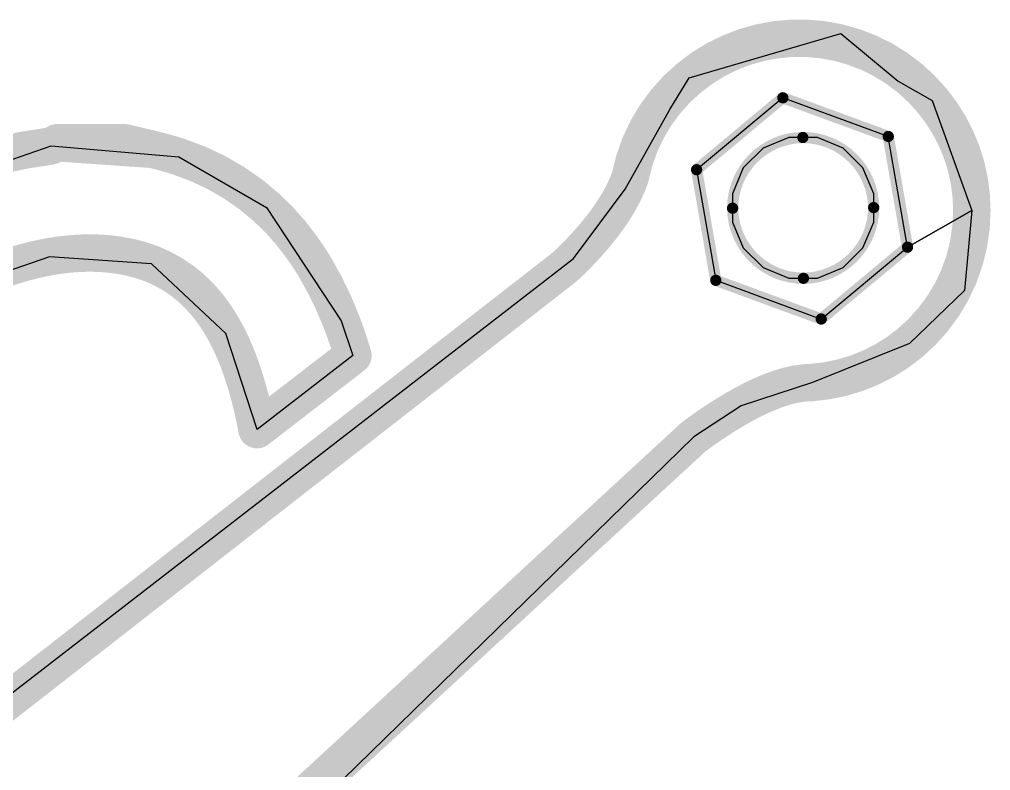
# Model space of a CAD drawing. Header units: millimetres. Extents: x 34 to 168, y 52 to 77.
# Drawn here: x 43.399 to 45.992, y 66.408 to 68.415 of the extents above; entities that cross this region are included whole.
import ezdxf

# ---------------------------------------------------------------- set-up
doc = ezdxf.new("R2010")
doc.units = ezdxf.units.MM
doc.layers.add('TopOverlay', color=2, linetype='Continuous')

msp = doc.modelspace()

# ---------------------------------------------------------------- linework, layer by layer
at = {"layer": 'TopOverlay'}
for p, q in [((45.18770744, 68.25836742), (45.593, 68.3768)), ((45.593, 68.3768), (45.7454, 68.2498)), ((45.1358, 68.1736), (45.18770744, 68.25836742)), ((45.7454, 68.2498), (45.8361923, 68.19803988)), ((45.43774504, 68.20528141999999), (45.20754484, 68.01318121999999)), ((45.71932944, 68.10200502), (45.43774504, 68.20528141999999)), ((45.8361923, 68.19803988), (45.94246844, 67.90416442)), ((45.01714644, 67.96114931999999), (45.1358, 68.1736)), ((45.45399088, 68.09920848), (45.38502988, 68.0706411)), ((45.49131363999999, 68.09920848), (45.45399088, 68.09920848)), ((45.49301798, 68.09920848), (45.49131363999999, 68.09920848)), ((45.53027724, 68.09920848), (45.49301798, 68.09920848)), ((45.49301798, 68.09920848), (45.49301798, 68.09920848)), ((45.59912648, 68.07068936), (45.53027724, 68.09920848)), ((45.77071364, 67.80642522), (45.71932944, 68.10200502)), ((42.97244644, 67.89908442), (43.48395164, 68.07700634)), ((43.48395164, 68.07700634), (43.82478662, 68.04787254)), ((45.38502988, 68.0706411), (45.33224868, 68.01785989999999)), ((45.65182132, 68.01799452), (45.59912648, 68.07068936)), ((43.82478662, 68.04787254), (44.05951818, 67.91201556)), ((45.33224868, 68.01785989999999), (45.30368384, 67.9488989)), ((45.68034043999999, 67.94914528), (45.65182132, 68.01799452)), ((45.20754484, 68.01318121999999), (45.25875124, 67.71772842)), ((44.87921174, 67.7764583), (45.01714644, 67.96114931999999)), ((45.30368384, 67.9488989), (45.30368384, 67.91157867999999)), ((45.68034043999999, 67.91188602), (45.68034043999999, 67.94914528)), ((44.05951818, 67.91201556), (44.25811823999999, 67.60988001999999)), ((45.68034043999999, 67.91069222), (45.68034043999999, 67.91188602)), ((45.30368384, 67.91157867999999), (45.30368384, 67.91157867999999)), ((45.30368384, 67.91157867999999), (45.30368384, 67.91041281999999)), ((45.30368384, 67.91041281999999), (45.30368384, 67.87316625999999)), ((45.68034043999999, 67.87338978), (45.68034043999999, 67.91069222)), ((45.68034043999999, 67.91069222), (45.68034043999999, 67.91069222)), ((45.94246844, 67.90416442), (45.77071364, 67.80642522)), ((45.77071364, 67.80642522), (45.94247098, 67.90416442)), ((45.94247098, 67.90416442), (45.92319999999999, 67.691)), ((45.30368384, 67.87316625999999), (45.33219026, 67.80434242)), ((45.65179084, 67.80446434), (45.68034043999999, 67.87338978)), ((45.33219026, 67.80434242), (45.38486224, 67.75167044)), ((45.54033564, 67.61442662), (45.77071364, 67.80642522)), ((45.59903758, 67.75171107999999), (45.65179084, 67.80446434)), ((42.77783164, 66.15054334), (44.87921174, 67.7764583)), ((43.47941774, 67.78071788), (43.19728978, 67.68287708)), ((43.75250076, 67.76175932), (43.47941774, 67.78071788)), ((43.95093826, 67.57597609999999), (43.75250076, 67.76175932)), ((45.38486224, 67.75167044), (45.45368608, 67.72316402)), ((45.53011214, 67.72316402), (45.59903758, 67.75171107999999)), ((45.25875124, 67.71772842), (45.54033564, 67.61442662)), ((45.45368608, 67.72316402), (45.49093264, 67.72316402)), ((45.49093264, 67.72316402), (45.49093264, 67.72316402)), ((45.49093264, 67.72316402), (45.49281224, 67.72316402)), ((45.49281224, 67.72316402), (45.53011214, 67.72316402)), ((45.92319999999999, 67.691), (45.77597144, 67.54945088)), ((44.25811823999999, 67.60988001999999), (44.28986824, 67.51689062)), ((44.03388704, 67.31905001999999), (43.95093826, 67.57597609999999)), ((45.77597144, 67.54945088), (45.51661204, 67.44495782)), ((44.28986824, 67.51689062), (44.03388704, 67.31905001999999)), ((45.51661204, 67.44495782), (45.3261603, 67.38227316)), ((45.3261603, 67.38227316), (45.20000104, 67.30000002)), ((45.20000104, 67.30000002), (43.12890789999999, 65.27772822))]:
    msp.add_line(p, q, dxfattribs=at)
for points, const_width in [([(45.18770744, 68.25836488, -0.4144898367306477), (45.8361923, 68.19803988)], 0.0999998), ([(45.03045604, 67.99413122, -0.1730033088149942), (45.18770744, 68.25836742)], 0.0999998), ([(45.83619484, 68.19804242, -0.1759542203522318), (45.94246844, 67.90416442)], 0.0999998), ([(43.28080752, 68.03317864, -0.04339399902588973), (43.47788104, 68.07561442)], 0.0999998), ([(43.48198568, 68.07642213999999, -0.03353968328013491), (43.47788358, 68.07561442)], 0.0999998), ([(43.48395164, 68.07700888, -0.01446706197712661), (43.48198568, 68.07642213999999)], 0.0999998), ([(43.48586172, 68.0776896, -0.012819615802084), (43.48395164, 68.07700634)], 0.0999998), ([(43.48771846, 68.07845668, -0.01113289654962448), (43.48586172, 68.07769214)], 0.0999998), ([(43.48952186, 68.0792898, -0.009431068064329933), (43.48771846, 68.07845668)], 0.0999998), ([(43.49126938, 68.08016864, -0.007722331794364457), (43.48951932, 68.07928726)], 0.0999998), ([(43.49297118, 68.08108811999999, -0.006000459943974448), (43.49127192, 68.08017118)], 0.0999998), ([(43.49621983999999, 68.08295502, -0.006687669695861434), (43.49296864, 68.08108557999999)], 0.0999998), ([(43.75509664, 68.06756261999999, -0.02292664421087376), (43.82478915999999, 68.04787254)], 0.0999998), ([(43.82478662, 68.04787254, -0.1056665316449101), (44.05951818, 67.91201556)], 0.0999998), ([(45.30368384, 67.91041281999999, -0.4103225223430456), (45.49131363999999, 68.09920848)], 0.02999994), ([(45.49131363999999, 68.09921102, -0.4114191437117658), (45.68034043999999, 67.91188602)], 0.02999994), ([(45.03045857999999, 67.99413122, -0.02661962269948131), (45.01714644, 67.96114931999999)], 0.0999998), ([(45.0171439, 67.96114931999999, -0.02125930713248748), (45.00043832, 67.9289726)], 0.0999998), ([(45.00043832, 67.92897513999999, -0.01714887712528757), (44.98123592, 67.89803031999999)], 0.0999998), ([(44.05951818, 67.91201556, -0.05116974430958707), (44.1512579, 67.80911254)], 0.0999998), ([(44.98123846, 67.89803031999999, -0.01401282816787235), (44.9604384, 67.86873396)], 0.0999998), ([(45.94247098, 67.90416442, -0.2236946608840495), (45.77597398, 67.54945341999999)], 0.0999998), ([(44.96043586, 67.86873142, -0.01160948720890258), (44.9389373, 67.84150516)], 0.0999998), ([(45.49281224, 67.72316402, -0.410429506527676), (45.30368384, 67.91041281999999)], 0.02999994), ([(45.68034043999999, 67.91188602, -0.4109317109886546), (45.49281224, 67.72316402)], 0.02999994), ([(44.9389373, 67.8415077, -0.02500286130756592), (44.87921174, 67.77645575999999)], 0.0999998), ([(43.47941774, 67.78072042, -0.02490547445522309), (43.542458, 67.78886365999999)], 0.0999998), ([(43.54245546, 67.78886365999999, -0.02707439589178364), (43.60336212, 67.79034193999999)], 0.0999998), ([(43.60336212, 67.79034193999999, -0.0284324068627955), (43.66241204, 67.78519082)], 0.0999998), ([(43.66241204, 67.78518828, -0.05753841696263393), (43.75250076, 67.76175932)], 0.0999998), ([(44.1512579, 67.80911254, -0.02322023215824581), (44.19092254, 67.74873674)], 0.0999998), ([(43.34580104, 67.74432476, -0.01948009720367042), (43.41395686, 67.76588428)], 0.0999998), ([(43.4139594, 67.76588174, -0.02226821202684939), (43.47941774, 67.78071788)], 0.0999998), ([(43.75250076, 67.76175932, -0.1272888284490812), (43.8964705, 67.65742881999999)], 0.0999998), ([(44.87921174, 67.7764583, -0.0122260510950128), (44.85235377999999, 67.75115482)], 0.0999998), ([(44.19092254, 67.74873674, -0.04053423737779016), (44.25811823999999, 67.60988001999999)], 0.0999998), ([(43.8964705, 67.65742881999999, -0.02747975270145443), (43.9251344, 67.61917134)], 0.0999998), ([(43.9251344, 67.61917134, -0.02475055149418869), (43.95093826, 67.57597609999999)], 0.0999998), ([(44.26164376, 67.60074618, -0.004803164972218322), (44.26843064, 67.5823642)], 0.0999998), ([(43.95093826, 67.57597609999999, -0.02192672147438561), (43.97391764, 67.527805)], 0.0999998), ([(43.9739151, 67.527805, -0.01921722058050893), (43.99411064, 67.47462501999999)], 0.0999998), ([(44.28106206, 67.54515828, -0.0047077697391005), (44.28986824, 67.51689062)], 0.0999998), ([(45.77597144, 67.54945088, -0.1564752534162853), (45.51661204, 67.44495528)], 0.0999998), ([(43.99411064, 67.47462501999999, -0.02624872888785037), (44.02415884, 67.36697982)], 0.0999998), ([(45.39323916, 67.41539983999999, -0.01872542755466108), (45.42749868, 67.42855958)], 0.0999998), ([(45.42749868, 67.42856212, -0.05745605579050803), (45.49390698, 67.44376402)], 0.0999998), ([(45.49533446, 67.44379196, -0.007388490068663127), (45.49390443999999, 67.44376402)], 0.0999998), ([(45.51343196, 67.44462254, -0.0132951433491025), (45.51691684, 67.44468096)], 0.0999998), ([(45.3261603, 67.38227316, -0.0115532755620735), (45.35922094, 67.39968232)], 0.0999998), ([(45.35922094, 67.39968486, -0.01454481700579706), (45.39323662, 67.41540238)], 0.0999998), ([(45.29476082, 67.36403342, -0.009363672759366864), (45.3261603, 67.38227316)], 0.0999998), ([(44.02415884, 67.36697982, -0.01024513317760965), (44.03388704, 67.31905001999999)], 0.0999998), ([(45.20000104, 67.30000002, -0.01651381497116148), (45.26573624, 67.34582162)], 0.0999998), ([(45.26573624, 67.34582162, -0.007725494242886709), (45.29476082, 67.36403342)], 0.0999998)]:
    msp.add_lwpolyline(points, format="xyb", dxfattribs=dict(at, const_width=const_width))
for points, const_width in [([(45.16270876, 68.25836742, 1), (45.21270612, 68.25836742, 1)], 0.0499999), ([(45.16270876, 68.25836488, 1), (45.21270612, 68.25836488, 1)], 0.0499999), ([(45.81119362, 68.19803988, 1), (45.86119098, 68.19803988, 1)], 0.0499999), ([(45.81119615999999, 68.19804242, 1), (45.86119352, 68.19804242, 1)], 0.0499999), ([(45.43024441999999, 68.20528141999999, 1), (45.44524566, 68.20528141999999, 1)], 0.0149987), ([(45.43024441999999, 68.20528141999999, 1), (45.44524566, 68.20528141999999, 1)], 0.0149987), ([(43.45288236, 68.07561442, 1), (43.50287972, 68.07561442, 1)], 0.0499999), ([(43.4528849, 68.07561442, 1), (43.50288226, 68.07561442, 1)], 0.0499999), ([(43.456987, 68.07642213999999, 1), (43.50698436, 68.07642213999999, 1)], 0.0499999), ([(43.456987, 68.07642213999999, 1), (43.50698436, 68.07642213999999, 1)], 0.0499999), ([(43.45895296, 68.07700888, 1), (43.50895032, 68.07700888, 1)], 0.0499999), ([(43.45895296, 68.07700634, 1), (43.50895032, 68.07700634, 1)], 0.0499999), ([(43.46086304, 68.07769214, 1), (43.5108604, 68.07769214, 1)], 0.0499999), ([(43.46086304, 68.0776896, 1), (43.5108604, 68.0776896, 1)], 0.0499999), ([(43.46271978, 68.07845668, 1), (43.51271714, 68.07845668, 1)], 0.0499999), ([(43.46271978, 68.07845668, 1), (43.51271714, 68.07845668, 1)], 0.0499999), ([(43.46452064, 68.07928726, 1), (43.514518, 68.07928726, 1)], 0.0499999), ([(43.46452318, 68.0792898, 1), (43.51452054, 68.0792898, 1)], 0.0499999), ([(43.4662707, 68.08016864, 1), (43.51626805999999, 68.08016864, 1)], 0.0499999), ([(43.46627324, 68.08017118, 1), (43.5162706, 68.08017118, 1)], 0.0499999), ([(43.46796996, 68.08108557999999, 1), (43.51796732, 68.08108557999999, 1)], 0.0499999), ([(43.46797249999999, 68.08108811999999, 1), (43.51796986, 68.08108811999999, 1)], 0.0499999), ([(43.47122116, 68.08295502, 1), (43.52121852, 68.08295502, 1)], 0.0499999), ([(43.47122116, 68.08295502, 1), (43.52121852, 68.08295502, 1)], 0.0499999), ([(43.47164026, 68.0831633, 1), (43.52163762, 68.0831633, 1)], 0.0499999), ([(43.47164026, 68.0831633, 1), (43.52163762, 68.0831633, 1)], 0.0499999), ([(43.47205936, 68.08337666, 1), (43.52205671999999, 68.08337666, 1)], 0.0499999), ([(43.47205936, 68.08337666, 1), (43.52205671999999, 68.08337666, 1)], 0.0499999), ([(43.47247846, 68.08359764, 1), (43.52247582, 68.08359764, 1)], 0.0499999), ([(43.47247846, 68.08359764, 1), (43.52247582, 68.08359764, 1)], 0.0499999), ([(43.47289502, 68.08382116, 1), (43.52289237999999, 68.08382116, 1)], 0.0499999), ([(43.47289502, 68.08382116, 1), (43.52289237999999, 68.08382116, 1)], 0.0499999), ([(43.47331412, 68.08404722, 1), (43.52331148, 68.08404722, 1)], 0.0499999), ([(43.47331412, 68.08404722, 1), (43.52331148, 68.08404722, 1)], 0.0499999), ([(43.47373068, 68.08427836, 1), (43.52372803999999, 68.08427836, 1)], 0.0499999), ([(43.47373068, 68.08427836, 1), (43.52372803999999, 68.08427836, 1)], 0.0499999), ([(43.47414724, 68.0845095, 1), (43.5241446, 68.0845095, 1)], 0.0499999), ([(43.47414724, 68.0845095, 1), (43.5241446, 68.0845095, 1)], 0.0499999), ([(43.47456125999999, 68.08474317999999, 1), (43.52455862, 68.08474317999999, 1)], 0.0499999), ([(43.47456125999999, 68.08474317999999, 1), (43.52455862, 68.08474317999999, 1)], 0.0499999), ([(43.47538676, 68.08521562, 1), (43.52538412, 68.08521562, 1)], 0.0499999), ([(43.47538676, 68.08521562, 1), (43.52538412, 68.08521562, 1)], 0.0499999), ([(43.47538676, 68.08521562, 1), (43.52538412, 68.08521562, 1)], 0.0499999), ([(43.65516796, 68.08521562, 1), (43.70516532, 68.08521562, 1)], 0.0499999), ([(43.65516796, 68.08521562, 1), (43.70516532, 68.08521562, 1)], 0.0499999), ([(43.73009795999999, 68.06756261999999, 1), (43.78009532, 68.06756261999999, 1)], 0.0499999), ([(43.73009795999999, 68.06756261999999, 1), (43.78009532, 68.06756261999999, 1)], 0.0499999), ([(43.73009795999999, 68.06756261999999, 1), (43.78009532, 68.06756261999999, 1)], 0.0499999), ([(43.79978793999999, 68.04787254, 1), (43.8497853, 68.04787254, 1)], 0.0499999), ([(43.79979048, 68.04787254, 1), (43.84978784, 68.04787254, 1)], 0.0499999), ([(45.48381302, 68.09921102, 1), (45.49881426, 68.09921102, 1)], 0.0149987), ([(45.48381302, 68.09920848, 1), (45.49881426, 68.09920848, 1)], 0.0149987), ([(45.71182882, 68.10200502, 1), (45.72683006, 68.10200502, 1)], 0.0149987), ([(45.71182882, 68.10200502, 1), (45.72683006, 68.10200502, 1)], 0.0149987), ([(45.00545735999999, 67.99413122, 1), (45.05545472, 67.99413122, 1)], 0.0499999), ([(45.0054599, 67.99413122, 1), (45.05545726, 67.99413122, 1)], 0.0499999), ([(45.20004422, 68.01318121999999, 1), (45.21504546, 68.01318121999999, 1)], 0.0149987), ([(45.20004422, 68.01318121999999, 1), (45.21504546, 68.01318121999999, 1)], 0.0149987), ([(44.99214522, 67.96114931999999, 1), (45.04214258, 67.96114931999999, 1)], 0.0499999), ([(44.99214775999999, 67.96114931999999, 1), (45.04214512, 67.96114931999999, 1)], 0.0499999), ([(44.97543964, 67.92897513999999, 1), (45.025437, 67.92897513999999, 1)], 0.0499999), ([(44.97543964, 67.9289726, 1), (45.025437, 67.9289726, 1)], 0.0499999), ([(44.03451949999999, 67.91201556, 1), (44.08451686, 67.91201556, 1)], 0.0499999), ([(44.03451949999999, 67.91201556, 1), (44.08451686, 67.91201556, 1)], 0.0499999), ([(44.95623724, 67.89803031999999, 1), (45.0062346, 67.89803031999999, 1)], 0.0499999), ([(44.95623978, 67.89803031999999, 1), (45.00623714, 67.89803031999999, 1)], 0.0499999), ([(45.91746976, 67.90416442, 1), (45.96746711999999, 67.90416442, 1)], 0.0499999), ([(45.9174723, 67.90416442, 1), (45.96746966, 67.90416442, 1)], 0.0499999), ([(44.93543718, 67.86873142, 1), (44.98543454, 67.86873142, 1)], 0.0499999), ([(44.93543972, 67.86873396, 1), (44.98543708, 67.86873396, 1)], 0.0499999), ([(45.29618322, 67.91041281999999, 1), (45.31118446, 67.91041281999999, 1)], 0.0149987), ([(45.29618322, 67.91041281999999, 1), (45.31118446, 67.91041281999999, 1)], 0.0149987), ([(45.67283982, 67.91188602, 1), (45.68784106, 67.91188602, 1)], 0.0149987), ([(45.67283982, 67.91188602, 1), (45.68784106, 67.91188602, 1)], 0.0149987), ([(44.91393862, 67.8415077, 1), (44.96393598, 67.8415077, 1)], 0.0499999), ([(44.91393862, 67.84150516, 1), (44.96393598, 67.84150516, 1)], 0.0499999), ([(43.51745678, 67.78886365999999, 1), (43.56745414, 67.78886365999999, 1)], 0.0499999), ([(43.51745932, 67.78886365999999, 1), (43.56745668, 67.78886365999999, 1)], 0.0499999), ([(43.57836344, 67.79034193999999, 1), (43.6283608, 67.79034193999999, 1)], 0.0499999), ([(43.57836344, 67.79034193999999, 1), (43.6283608, 67.79034193999999, 1)], 0.0499999), ([(43.63741336, 67.78519082, 1), (43.68741072, 67.78519082, 1)], 0.0499999), ([(43.63741336, 67.78518828, 1), (43.68741072, 67.78518828, 1)], 0.0499999), ([(44.12625921999999, 67.80911254, 1), (44.17625658, 67.80911254, 1)], 0.0499999), ([(44.12625921999999, 67.80911254, 1), (44.17625658, 67.80911254, 1)], 0.0499999), ([(43.38895818, 67.76588428, 1), (43.43895553999999, 67.76588428, 1)], 0.0499999), ([(43.38896072, 67.76588174, 1), (43.43895808, 67.76588174, 1)], 0.0499999), ([(43.45441906, 67.78072042, 1), (43.50441642, 67.78072042, 1)], 0.0499999), ([(43.45441906, 67.78071788, 1), (43.50441642, 67.78071788, 1)], 0.0499999), ([(43.72750208, 67.76175932, 1), (43.77749944, 67.76175932, 1)], 0.0499999), ([(43.72750208, 67.76175932, 1), (43.77749944, 67.76175932, 1)], 0.0499999), ([(44.85421306, 67.7764583, 1), (44.90421042, 67.7764583, 1)], 0.0499999), ([(44.85421306, 67.77645575999999, 1), (44.90421042, 67.77645575999999, 1)], 0.0499999), ([(45.76321301999999, 67.80642522, 1), (45.77821426, 67.80642522, 1)], 0.0149987), ([(45.76321301999999, 67.80642522, 1), (45.77821426, 67.80642522, 1)], 0.0149987), ([(44.16592386, 67.74873674, 1), (44.21592122, 67.74873674, 1)], 0.0499999), ([(44.16592386, 67.74873674, 1), (44.21592122, 67.74873674, 1)], 0.0499999), ([(44.82735255999999, 67.75115482, 1), (44.87734992, 67.75115482, 1)], 0.0499999), ([(44.8273551, 67.75115482, 1), (44.87735246, 67.75115482, 1)], 0.0499999), ([(45.25125062, 67.71772842, 1), (45.26625186, 67.71772842, 1)], 0.0149987), ([(45.25125062, 67.71772842, 1), (45.26625186, 67.71772842, 1)], 0.0149987), ([(45.48531162, 67.72316402, 1), (45.50031285999999, 67.72316402, 1)], 0.0149987), ([(45.48531162, 67.72316402, 1), (45.50031285999999, 67.72316402, 1)], 0.0149987), ([(43.87147182, 67.65742881999999, 1), (43.92146918, 67.65742881999999, 1)], 0.0499999), ([(43.87147182, 67.65742881999999, 1), (43.92146918, 67.65742881999999, 1)], 0.0499999), ([(43.90013571999999, 67.61917134, 1), (43.95013308, 67.61917134, 1)], 0.0499999), ([(43.90013571999999, 67.61917134, 1), (43.95013308, 67.61917134, 1)], 0.0499999), ([(44.23311956, 67.60988001999999, 1), (44.28311692, 67.60988001999999, 1)], 0.0499999), ([(44.23311956, 67.60988001999999, 1), (44.28311692, 67.60988001999999, 1)], 0.0499999), ([(44.23664508, 67.60074618, 1), (44.28664243999999, 67.60074618, 1)], 0.0499999), ([(44.23664508, 67.60074618, 1), (44.28664243999999, 67.60074618, 1)], 0.0499999), ([(44.24343196, 67.5823642, 1), (44.29342931999999, 67.5823642, 1)], 0.0499999), ([(44.24343196, 67.5823642, 1), (44.29342931999999, 67.5823642, 1)], 0.0499999), ([(45.53283502, 67.61442662, 1), (45.54783626, 67.61442662, 1)], 0.0149987), ([(45.53283502, 67.61442662, 1), (45.54783626, 67.61442662, 1)], 0.0149987), ([(43.92593958, 67.57597609999999, 1), (43.97593694, 67.57597609999999, 1)], 0.0499999), ([(43.92593958, 67.57597609999999, 1), (43.97593694, 67.57597609999999, 1)], 0.0499999), ([(44.24989118, 67.56383235999999, 1), (44.29988854, 67.56383235999999, 1)], 0.0499999), ([(44.24989118, 67.56383235999999, 1), (44.29988854, 67.56383235999999, 1)], 0.0499999), ([(44.60101316, 67.57487628, 1), (44.65101052, 67.57487628, 1)], 0.0499999), ([(44.60101316, 67.57487628, 1), (44.65101052, 67.57487628, 1)], 0.0499999), ([(43.94891642, 67.527805, 1), (43.99891378, 67.527805, 1)], 0.0499999), ([(43.94891896, 67.527805, 1), (43.99891632, 67.527805, 1)], 0.0499999), ([(44.25606338, 67.54515828, 1), (44.30606074, 67.54515828, 1)], 0.0499999), ([(44.25606338, 67.54515828, 1), (44.30606074, 67.54515828, 1)], 0.0499999), ([(45.75097276, 67.54945088, 1), (45.80097012, 67.54945088, 1)], 0.0499999), ([(45.7509753, 67.54945341999999, 1), (45.80097266, 67.54945341999999, 1)], 0.0499999), ([(44.26486956, 67.51689062, 1), (44.31486692, 67.51689062, 1)], 0.0499999), ([(44.26486956, 67.51689062, 1), (44.31486692, 67.51689062, 1)], 0.0499999), ([(44.26486956, 67.51689062, 1), (44.31486692, 67.51689062, 1)], 0.0499999), ([(43.96911196, 67.47462501999999, 1), (44.01910932, 67.47462501999999, 1)], 0.0499999), ([(43.96911196, 67.47462501999999, 1), (44.01910932, 67.47462501999999, 1)], 0.0499999), ([(45.4025, 67.42856212, 1), (45.45249736, 67.42856212, 1)], 0.0499999), ([(45.4025, 67.42855958, 1), (45.45249736, 67.42855958, 1)], 0.0499999), ([(45.46890576, 67.44376402, 1), (45.51890312, 67.44376402, 1)], 0.0499999), ([(45.4689083, 67.44376402, 1), (45.51890565999999, 67.44376402, 1)], 0.0499999), ([(45.47033578, 67.44379196, 1), (45.52033314, 67.44379196, 1)], 0.0499999), ([(45.47033832, 67.44379196, 1), (45.52033568, 67.44379196, 1)], 0.0499999), ([(45.47234238, 67.44386816, 1), (45.52233974, 67.44386816, 1)], 0.0499999), ([(45.47234238, 67.44386816, 1), (45.52233974, 67.44386816, 1)], 0.0499999), ([(45.47477824, 67.44397991999999, 1), (45.5247756, 67.44397991999999, 1)], 0.0499999), ([(45.47477824, 67.44397991999999, 1), (45.5247756, 67.44397991999999, 1)], 0.0499999), ([(45.47750366, 67.44411454, 1), (45.52750102, 67.44411454, 1)], 0.0499999), ([(45.47750366, 67.44411454, 1), (45.52750102, 67.44411454, 1)], 0.0499999), ([(45.48037386, 67.44425932, 1), (45.53037122, 67.44425932, 1)], 0.0499999), ([(45.48037386, 67.44425932, 1), (45.53037122, 67.44425932, 1)], 0.0499999), ([(45.48324659999999, 67.44440156, 1), (45.53324396, 67.44440156, 1)], 0.0499999), ([(45.48324659999999, 67.44440156, 1), (45.53324396, 67.44440156, 1)], 0.0499999), ([(45.48598218, 67.44452602, 1), (45.53597954, 67.44452602, 1)], 0.0499999), ([(45.48598218, 67.44452602, 1), (45.53597954, 67.44452602, 1)], 0.0499999), ([(45.48843328, 67.44462254, 1), (45.53843063999999, 67.44462254, 1)], 0.0499999), ([(45.48843328, 67.44462254, 1), (45.53843063999999, 67.44462254, 1)], 0.0499999), ([(45.49161336, 67.44495782, 1), (45.54161071999999, 67.44495782, 1)], 0.0499999), ([(45.49161336, 67.44495528, 1), (45.54161071999999, 67.44495528, 1)], 0.0499999), ([(45.49191816, 67.44468096, 1), (45.54191552, 67.44468096, 1)], 0.0499999), ([(45.49191816, 67.44467842, 1), (45.54191552, 67.44467842, 1)], 0.0499999), ([(45.33422226, 67.39968486, 1), (45.38421962, 67.39968486, 1)], 0.0499999), ([(45.33422226, 67.39968232, 1), (45.38421962, 67.39968232, 1)], 0.0499999), ([(45.36823794, 67.41540238, 1), (45.4182353, 67.41540238, 1)], 0.0499999), ([(45.36824048, 67.41539983999999, 1), (45.41823784, 67.41539983999999, 1)], 0.0499999), ([(44.36442994, 67.39050275999999, 1), (44.4144273, 67.39050275999999, 1)], 0.0499999), ([(44.36442994, 67.39050275999999, 1), (44.4144273, 67.39050275999999, 1)], 0.0499999), ([(45.30116161999999, 67.38227316, 1), (45.35115898, 67.38227316, 1)], 0.0499999), ([(45.30116161999999, 67.38227316, 1), (45.35115898, 67.38227316, 1)], 0.0499999), ([(43.99916016, 67.36697982, 1), (44.04915751999999, 67.36697982, 1)], 0.0499999), ([(43.99916016, 67.36697982, 1), (44.04915751999999, 67.36697982, 1)], 0.0499999), ([(45.24073756, 67.34582162, 1), (45.29073492, 67.34582162, 1)], 0.0499999), ([(45.24073756, 67.34582162, 1), (45.29073492, 67.34582162, 1)], 0.0499999), ([(45.26976214, 67.36403342, 1), (45.3197595, 67.36403342, 1)], 0.0499999), ([(45.26976214, 67.36403342, 1), (45.3197595, 67.36403342, 1)], 0.0499999), ([(44.00888836, 67.31905001999999, 1), (44.05888572, 67.31905001999999, 1)], 0.0499999), ([(44.00888836, 67.31905001999999, 1), (44.05888572, 67.31905001999999, 1)], 0.0499999), ([(44.00888836, 67.31905001999999, 1), (44.05888572, 67.31905001999999, 1)], 0.0499999), ([(45.17500236, 67.30000002, 1), (45.22499972, 67.30000002, 1)], 0.0499999), ([(45.17500236, 67.30000002, 1), (45.22499972, 67.30000002, 1)], 0.0499999), ([(44.12562676, 67.20431314, 1), (44.17562411999999, 67.20431314, 1)], 0.0499999), ([(44.12562676, 67.20431314, 1), (44.17562411999999, 67.20431314, 1)], 0.0499999), ([(43.89262747999999, 67.02258121999999, 1), (43.94262484, 67.02258121999999, 1)], 0.0499999), ([(43.89262747999999, 67.02258121999999, 1), (43.94262484, 67.02258121999999, 1)], 0.0499999)]:
    msp.add_lwpolyline(points, format="xyb", close=True, dxfattribs=dict(at, const_width=const_width))
for points, const_width in [([(45.20754484, 68.01318121999999), (45.43774504, 68.20528141999999)], 0.02999994), ([(45.43774504, 68.20528141999999), (45.71932944, 68.10200502)], 0.02999994), ([(43.49621983999999, 68.08295502), (43.49663894, 68.0831633)], 0.0999998), ([(43.49663894, 68.0831633), (43.49705804, 68.08337666)], 0.0999998), ([(43.49705804, 68.08337666), (43.49747714, 68.08359764)], 0.0999998), ([(43.49747714, 68.08359764), (43.4978937, 68.08382116)], 0.0999998), ([(43.4978937, 68.08382116), (43.4983128, 68.08404722)], 0.0999998), ([(43.4983128, 68.08404722), (43.49872936, 68.08427836)], 0.0999998), ([(43.49872936, 68.08427836), (43.49914592, 68.0845095)], 0.0999998), ([(43.49914592, 68.0845095), (43.49955994, 68.08474317999999)], 0.0999998), ([(43.49955994, 68.08474317999999), (43.50038544, 68.08521562)], 0.0999998), ([(43.50038544, 68.08521562), (43.68016664, 68.08521562)], 0.0999998), ([(43.50038544, 68.08521562), (43.75509664, 68.06756261999999)], 0.0999998), ([(43.68016664, 68.08521562), (43.75509664, 68.06756261999999)], 0.0999998), ([(45.71932944, 68.10200502), (45.77071364, 67.80642522)], 0.02999994), ([(45.20754484, 68.01318121999999), (45.25875124, 67.71772842)], 0.02999994), ([(45.54033564, 67.61442662), (45.77071364, 67.80642522)], 0.02999994), ([(44.62601184, 67.57487628), (44.85235124, 67.75115482)], 0.0999998), ([(45.25875124, 67.71772842), (45.54033564, 67.61442662)], 0.02999994), ([(44.25811823999999, 67.60988001999999), (44.26164376, 67.60074618)], 0.0999998), ([(44.26843064, 67.5823642), (44.27488985999999, 67.56383235999999)], 0.0999998), ([(44.27488985999999, 67.56383235999999), (44.28106206, 67.54515828)], 0.0999998), ([(44.38942862, 67.39050275999999), (44.62601184, 67.57487628)], 0.0999998), ([(44.03388704, 67.31905001999999), (44.28986824, 67.51689062)], 0.0999998), ([(44.03388704, 67.31905001999999), (44.28986824, 67.51689062)], 0.0999998), ([(45.495337, 67.44379196), (45.49734106, 67.44386816)], 0.0999998), ([(45.49734106, 67.44386816), (45.49977692, 67.44397991999999)], 0.0999998), ([(45.49977692, 67.44397991999999), (45.50250234, 67.44411454)], 0.0999998), ([(45.50250234, 67.44411454), (45.50537254, 67.44425932)], 0.0999998), ([(45.50537254, 67.44425932), (45.50824528, 67.44440156)], 0.0999998), ([(45.50824528, 67.44440156), (45.51098086, 67.44452602)], 0.0999998), ([(45.51098086, 67.44452602), (45.51343196, 67.44462254)], 0.0999998), ([(45.51661204, 67.44495782), (45.51691684, 67.44467842)], 0.0999998), ([(44.15062544, 67.20431314), (44.38942862, 67.39050275999999)], 0.0999998), ([(43.57163243999999, 65.79804722), (45.20000104, 67.30000002)], 0.0999998), ([(43.91762616, 67.02258121999999), (44.15062544, 67.20431314)], 0.0999998), ([(43.33370301999999, 66.56692045999999), (43.91762616, 67.02258121999999)], 0.0999998)]:
    msp.add_lwpolyline(points, dxfattribs=dict(at, const_width=const_width))

doc.saveas('drawing.dxf')
